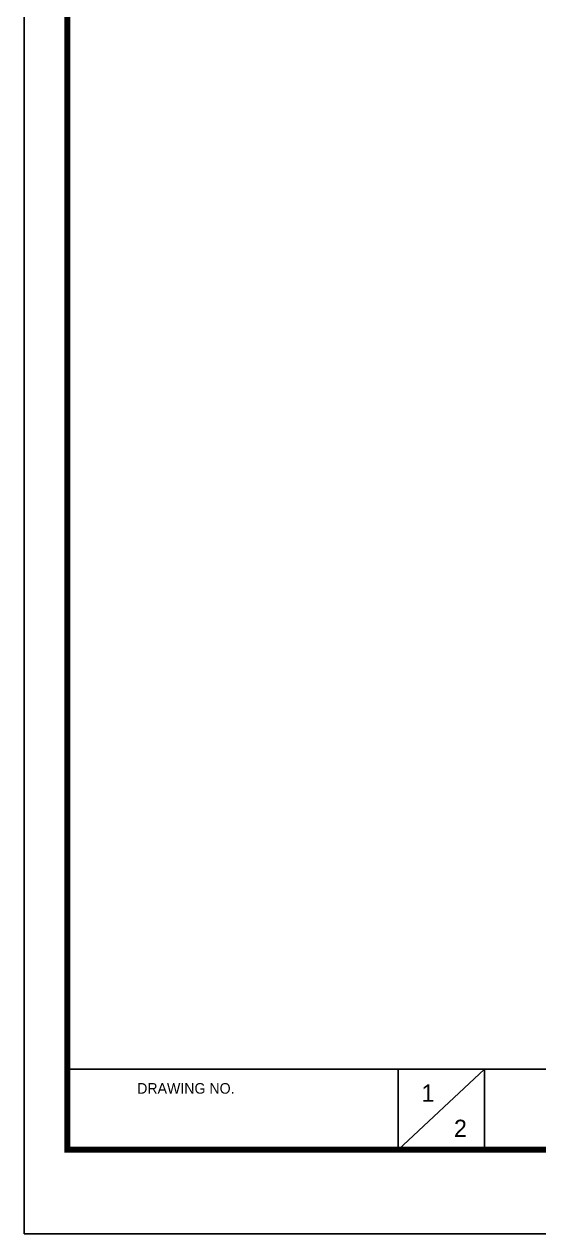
# Model space of a CAD drawing. Extents: x 0 to 3160, y 0 to 2315.
# Drawn here: x 0 to 607, y 0 to 1426 of the extents above; entities that cross this region are included whole.
import ezdxf

# ---------------------------------------------------------------- set-up
doc = ezdxf.new("R2010")
doc.units = 0
doc.header["$LTSCALE"] = 3
doc.header["$MEASUREMENT"] = 0
doc.layers.get('0').update_dxf_attribs({"linetype": 'CONTINUOUS'})
doc.styles.add('Daelim Dimension', font='')
doc.styles.get('Daelim Dimension').set_extended_font_data('나눔고딕')

msp = doc.modelspace()

# ---------------------------------------------------------------- linework, layer by layer
at = {"color": 5}
msp.add_line((50.8, 194), (2594.9, 194), dxfattribs=at)
at = {"color": 5, "ltscale": 40}
for p, q in [((440.8, 194), (440.8, 98.8)), ((440.8, 194), (440.8, 98.8)), ((542.7, 194), (440.8, 98.8)), ((542.7, 194), (440.8, 98.8)), ((542.7, 194), (542.7, 98.8)), ((542.7, 194), (542.7, 98.8))]:
    msp.add_line(p, q, dxfattribs=at)
at = {"ltscale": 0.5}
msp.add_lwpolyline([(0, 0), (3159.5, 0), (3159.5, 2315), (0, 2315)], close=True, dxfattribs=at)
at = {"color": 5, "linetype": 'ByBlock', "lineweight": 200, "const_width": 7.28}
msp.add_lwpolyline([(50.8, 99.1), (3108.4, 99.1), (3108.4, 2261.3), (50.8, 2261.3)], close=True, dxfattribs=at)

# ---------------------------------------------------------------- texts
at = {"color": 5, "ltscale": 40, "style": 'Daelim Dimension'}
msp.add_text('DRAWING NO.', height=12.468, dxfattribs=at).set_placement((133.2, 165.2))
at = {"char_height": 20.4, "width": 28.476, "attachment_point": 1, "style": 'Daelim Dimension'}
for s, insert in [('1', (468.5, 176.1)), ('2', (506.8, 134.5))]:
    msp.add_mtext(s, dxfattribs=dict(at, insert=insert))

doc.saveas('drawing.dxf')
